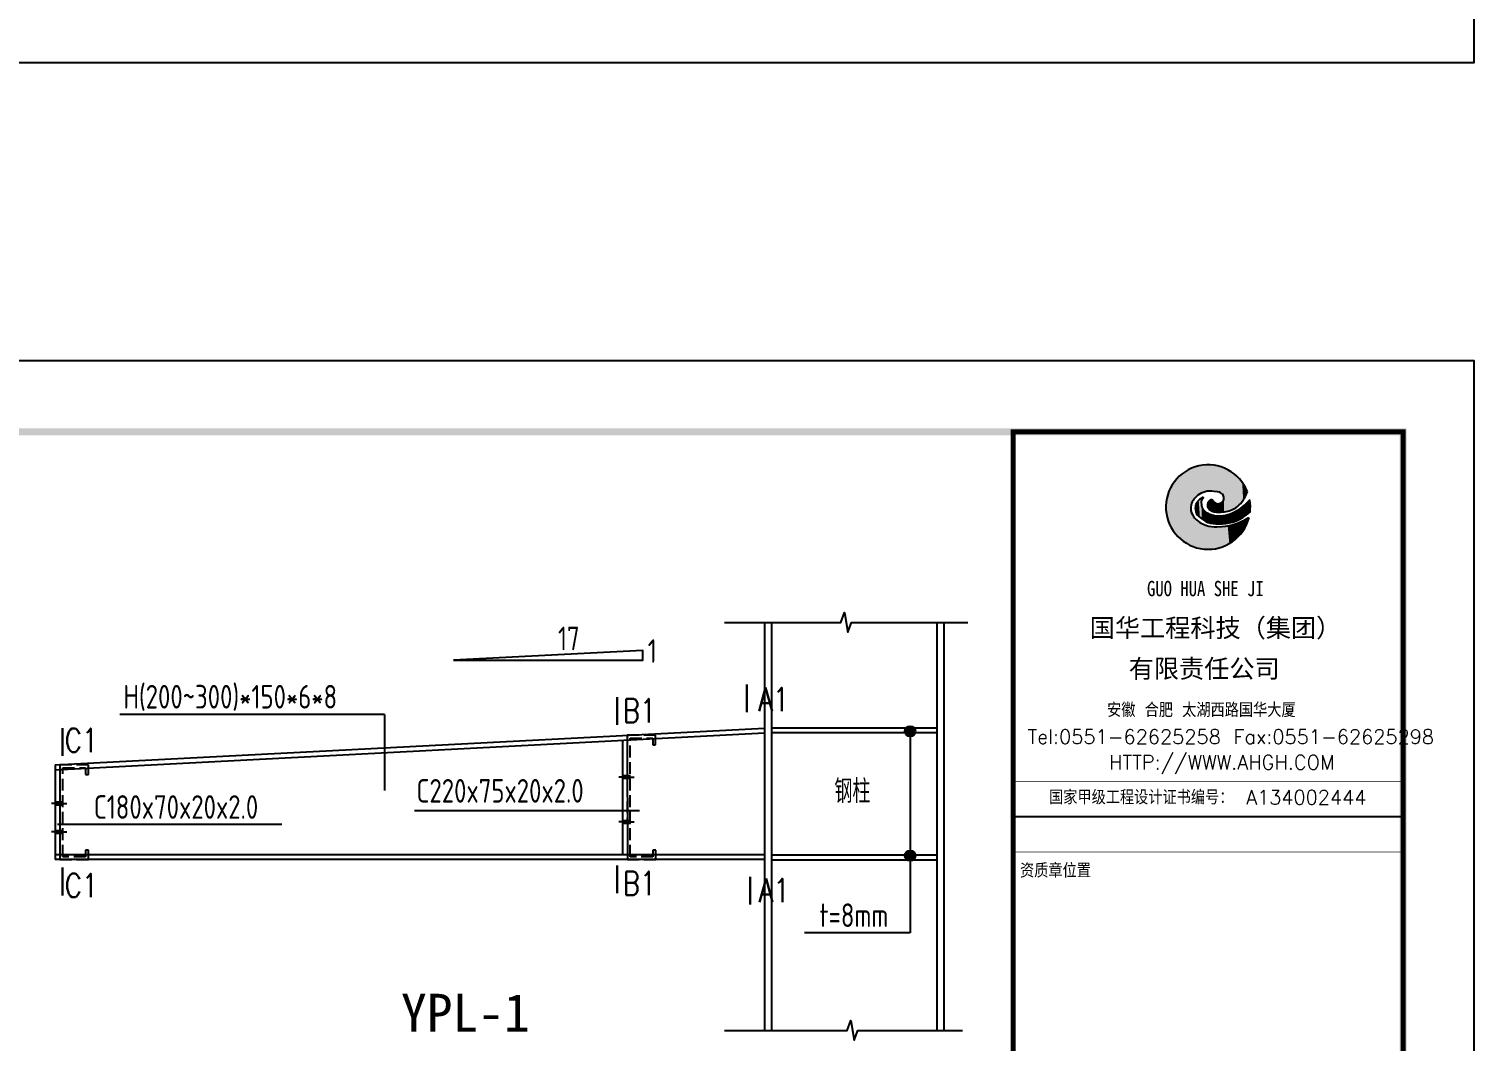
# Model space of a CAD drawing. Extents: x 9752569 to 9923256, y 1590558 to 2510207.
# Drawn here: x 9892690 to 9923256, y 1974932 to 1996345 of the extents above; entities that cross this region are included whole.
import ezdxf
from ezdxf.enums import TextEntityAlignment as Align

# ---------------------------------------------------------------- set-up
doc = ezdxf.new("R2010")
doc.units = 0
doc.header["$LTSCALE"] = 1000
doc.header["$MEASUREMENT"] = 0
doc.linetypes.add('DASH', pattern=[0.35, 0.25, -0.1])
doc.layers.get('0').update_dxf_attribs({"linetype": 'CONTINUOUS'})
for name, color, linetype in [('AXIS', 3, 'CONTINUOUS'), ('D', 4, 'CONTINUOUS'), ('DIM_SYMB', 3, 'CONTINUOUS'), ('PP-PM-TK', 7, 'CONTINUOUS'), ('PUB_DIM', 3, 'CONTINUOUS'), ('PUB_TEXT', 7, 'CONTINUOUS'), ('PUB_TITLE', 4, 'CONTINUOUS'), ('板', 4, 'CONTINUOUS'), ('柱', 2, 'CONTINUOUS'), ('梁', 4, 'CONTINUOUS')]:
    doc.layers.add(name, color=color, linetype=linetype)
doc.styles.add('-黑体', font='')
doc.styles.add('DIM_FONT', font='SIMPLEX.shx', dxfattribs={"width": 0.8})
doc.styles.add('STYLE1', font='simhei.ttf', dxfattribs={"width": 0.8})
doc.styles.add('TQ', font='txt.shx', dxfattribs={"width": 0.8, "bigfont": 'hztxt.shx'})
doc.styles.add('TSSD_REIN', font='atssdeng.shx', dxfattribs={"width": 0.7, "bigfont": 'atssdchn.shx'})
doc.styles.get('-黑体').set_extended_font_data('SimSun')

# ---------------------------------------------------------------- blocks, each defined once
blk = doc.blocks.new('*U21')
at = {"layer": 'PP-PM-TK', "color": 1}
for points in [[(-540, 493), (-504, -531), (-504, 535)], [(-504, 535), (-434, -593), (-434, 589)], [(-504, -531), (-504, 535), (-434, -593)], [(-434, 589), (-390, -619), (-390, 622)], [(-434, -593), (-434, 589), (-390, -619)], [(-390, 622), (-310, -666), (-310, 662)], [(-390, -619), (-390, 622), (-310, -666)], [(-310, 662), (-302, -669), (-302, 667)], [(-310, -666), (-310, 662), (-302, -669)], [(-302, 667), (-300, 1), (-300, 667)], [(-300, 667), (-299, 9), (-299, 668)], [(-299, 668), (-289, 51), (-289, 673)], [(-289, 673), (-287, 62), (-287, 674)], [(-287, 674), (-274, 89), (-274, 680)], [(-274, 680), (-262, 115), (-262, 686)], [(-262, 686), (-255, 126), (-255, 688)], [(-262, 686), (-262, 115), (-262, 686)], [(-255, 688), (-231, 157), (-231, 695)], [(-231, 695), (-227, 163), (-227, 696)], [(-227, 696), (-222, 168), (-222, 697)], [(-222, 697), (-221, 168), (-221, 697)], [(-221, 697), (-215, 174), (-215, 699)], [(-215, 699), (-211, 177), (-211, 700)], [(-211, 700), (-202, 186), (-202, 703)], [(-202, 703), (-199, 188), (-199, 704)], [(-199, 704), (-185, 201), (-185, 708)], [(-185, 708), (-183, 203), (-183, 708)], [(-183, 708), (-179, 206), (-179, 709)], [(-179, 709), (-176, 208), (-176, 710)], [(-176, 710), (-175, 208), (-175, 710)], [(-175, 710), (-163, 216), (-163, 714)], [(-163, 714), (-142, 228), (-142, 719)], [(-142, 719), (-124, 239), (-124, 724)], [(-124, 724), (-123, 240), (-123, 724)], [(-123, 724), (-122, 240), (-122, 724)], [(-122, 724), (-114, 243), (-114, 725)], [(-114, 725), (-112, 244), (-112, 725)], [(-112, 725), (-112, 244), (-112, 725)], [(-112, 725), (-111, 244), (-111, 725)], [(-111, 725), (-110, 245), (-110, 725)], [(-110, 725), (-105, 247), (-105, 725)], [(-105, 725), (-102, 248), (-102, 726)], [(-102, 726), (-101, 249), (-101, 726)], [(-101, 726), (-95, 251), (-95, 726)], [(-95, 726), (-89, 254), (-89, 727)], [(-89, 727), (-85, 255), (-85, 727)], [(-85, 727), (-83, 256), (-83, 727)], [(-83, 727), (-79, 257), (-79, 727)], [(-79, 727), (-59, 265), (-59, 729)], [(-59, 729), (-54, 267), (-54, 729)], [(-54, 729), (-45, 270), (-45, 730)], [(-45, 730), (-34, 272), (-34, 731)], [(-34, 731), (-28, 273), (-28, 731)], [(-28, 731), (-19, 276), (-19, 732)], [(-19, 732), (-12, 276), (-12, 732)], [(-12, 732), (-10, 277), (-10, 732)], [(-10, 732), (-10, 277), (-10, 732)], [(-10, 732), (-9, 277), (-9, 732)], [(-9, 732), (-4, 277), (-4, 733)], [(-4, 733), (-3, 277), (-3, 733)], [(-3, 733), (2, 278), (2, 733)], [(2, 733), (7, 279), (7, 734)], [(7, 734), (16, 280), (16, 734)], [(16, 280), (16, 734), (18, 279)], [(16, 734), (18, 279), (18, 734)], [(18, 279), (18, 734), (21, 279)], [(21, 279), (21, 734), (28, 279)], [(28, 279), (28, 733), (30, 279)], [(30, 279), (30, 733), (40, 278)], [(40, 278), (40, 732), (44, 278)], [(44, 278), (44, 731), (58, 277)], [(58, 277), (58, 730), (69, 276)], [(69, 276), (69, 728), (70, 276)], [(70, 276), (70, 728), (84, 275)], [(84, 275), (84, 726), (85, 275)], [(85, 275), (85, 726), (108, 274)], [(108, 274), (108, 723), (108, 274)], [(108, 274), (108, 723), (108, 274)], [(108, 274), (108, 723), (109, 274)], [(109, 274), (109, 723), (112, 273)], [(112, 273), (112, 723), (135, 270)], [(135, 270), (135, 720), (147, 269)], [(147, 269), (147, 719), (152, 268)], [(152, 268), (152, 718), (152, 268)], [(152, 268), (152, 718), (159, 268)], [(159, 268), (159, 717), (160, 267)], [(160, 267), (160, 717), (164, 267)], [(164, 267), (164, 716), (171, 265)], [(171, 265), (171, 713), (179, 263)], [(179, 263), (179, 711), (185, 262)], [(185, 262), (185, 709), (191, 261)], [(191, 261), (191, 707), (207, 254)], [(207, 254), (207, 702), (209, 253)], [(209, 253), (209, 701), (217, 250)], [(217, 250), (217, 698), (225, 244)], [(225, 244), (225, 696), (243, 230)], [(243, 230), (243, 690), (246, 228)], [(246, 228), (246, 689), (248, 227)], [(248, 227), (248, 688), (249, 226)], [(249, 226), (249, 688), (255, 216)], [(255, 216), (255, 686), (266, 199)], [(266, 199), (266, 682), (270, 192)], [(270, 192), (270, 681), (276, 155)], [(-689, 245), (-669, -296), (-669, 303)], [(-669, 303), (-627, -384), (-627, 377)], [(-669, -296), (-669, 303), (-627, -384)], [(-627, 377), (-598, -422), (-598, 427)], [(-627, -384), (-627, 377), (-598, -422)], [(-598, 427), (-540, -498), (-540, 493)], [(-598, -422), (-598, 427), (-540, -498)], [(-540, -498), (-540, 493), (-504, -531)], [(-734, 26), (-725, -117), (-725, 92)], [(-725, 92), (-715, -155), (-715, 168)], [(-725, -117), (-725, 92), (-715, -155)], [(-715, 168), (-689, -255), (-689, 245)], [(-715, -155), (-715, 168), (-689, -255)], [(-689, -255), (-689, 245), (-669, -296)], [(-222, 3), (-221, -43), (-221, 4)], [(-221, 4), (-215, -82), (-215, 32)], [(-221, -43), (-221, 4), (-215, -82)], [(-215, 32), (-211, -92), (-211, 48)], [(-215, -82), (-215, 32), (-211, -92)], [(-211, 48), (-202, -118), (-202, 68)], [(-211, -92), (-211, 48), (-202, -118)], [(-202, 68), (-199, -122), (-199, 73)], [(-202, -118), (-202, 68), (-199, -122)], [(-199, 73), (-185, -143), (-185, 93)], [(-199, -122), (-199, 73), (-185, -143)], [(-185, 93), (-183, -145), (-183, 96)], [(-185, -143), (-185, 93), (-183, -145)], [(-183, 96), (-179, -149), (-179, 100)], [(-183, -145), (-183, 96), (-179, -149)], [(-179, 100), (-176, -152), (-176, 103)], [(-179, -149), (-179, 100), (-176, -152)], [(-176, 103), (-175, -153), (-175, 104)], [(-176, -152), (-176, 103), (-175, -153)], [(-175, 104), (-163, -165), (-163, 116)], [(-175, -153), (-175, 104), (-163, -165)], [(-163, 116), (-142, -181), (-142, 137)], [(-163, -165), (-163, 116), (-142, -181)], [(-142, 137), (-124, -195), (-124, 151)], [(-142, -181), (-142, 137), (-124, -195)], [(-124, 151), (-123, -196), (-123, 152)], [(-124, -195), (-124, 151), (-123, -196)], [(-123, 152), (-122, -196), (-122, 153)], [(-123, -196), (-123, 152), (-122, -196)], [(-122, 153), (-114, -202), (-114, 157)], [(-122, -196), (-122, 153), (-114, -202)], [(-114, 157), (-112, 107), (-112, 158)], [(-114, -202), (-114, 87), (-112, -204)], [(-112, 158), (-111, 117), (-111, 159)], [(-112, 158), (-112, 108), (-112, 158)], [(-112, -204), (-112, 45), (-112, -204)], [(-112, -204), (-112, 42), (-111, -204)], [(-111, 159), (-110, 119), (-110, 159)], [(-111, -204), (-111, 38), (-110, -205)], [(-110, 159), (-105, 131), (-105, 162)], [(-110, -205), (-110, 34), (-105, -208)], [(-105, 162), (-102, 135), (-102, 164)], [(-105, -208), (-105, 12), (-102, -210)], [(-102, 164), (-101, 137), (-101, 165)], [(-101, 165), (-95, 145), (-95, 166)], [(-95, 166), (-89, 151), (-89, 167)], [(-12, 25), (-10, 11), (-10, 47)], [(-10, 47), (-9, 4), (-9, 50)], [(-10, 11), (-10, 47), (-10, 10)], [(-10, 47), (-10, 10), (-10, 47)], [(-10, 10), (-10, 47), (-9, 4)], [(-9, 50), (-4, -7), (-4, 68)], [(-9, 4), (-9, 50), (-4, -7)], [(-4, 68), (-3, -8), (-3, 69)], [(-4, -7), (-4, 68), (-3, -8)], [(-3, 69), (2, -19), (2, 80)], [(-3, -8), (-3, 69), (2, -19)], [(2, 80), (7, -24), (7, 87)], [(2, -19), (2, 80), (7, -24)], [(7, 87), (16, -35), (16, 98)], [(7, -24), (7, 87), (16, -35)], [(16, 98), (18, -37), (18, 100)], [(16, -35), (16, 98), (18, -37)], [(18, 100), (21, -39), (21, 103)], [(18, -37), (18, 100), (21, -39)], [(21, 103), (28, -45), (28, 111)], [(21, -39), (21, 103), (28, -45)], [(28, 111), (30, -46), (30, 113)], [(28, -45), (28, 111), (30, -46)], [(30, 113), (40, -53), (40, 121)], [(30, -46), (30, 113), (40, -53)], [(40, 121), (44, -56), (44, 124)], [(40, -53), (40, 121), (44, -56)], [(44, 124), (58, -63), (58, 135)], [(44, -56), (44, 124), (58, -63)], [(58, -63), (58, 135), (69, -69)], [(69, -69), (69, 126), (70, -69)], [(70, -69), (70, 125), (84, -74)], [(84, -74), (84, 113), (85, -74)], [(85, -74), (85, 112), (108, -81)], [(108, -81), (108, 88), (108, -82)], [(108, -82), (108, 87), (108, -82)], [(108, -82), (108, 87), (109, -82)], [(109, -82), (109, 87), (112, -82)], [(112, -82), (112, 84), (135, -86)], [(135, -86), (135, 66), (147, -88)], [(147, -88), (147, 62), (152, -88)], [(152, -88), (152, 60), (152, -89)], [(152, -89), (152, 60), (159, -89)], [(159, -89), (159, 59), (160, -89)], [(160, -89), (160, 59), (164, -89)], [(164, -89), (164, 59), (171, -89)], [(171, 58), (179, -90), (179, 60)], [(171, -89), (171, 58), (179, -90)], [(179, 60), (185, -90), (185, 61)], [(179, -90), (179, 60), (185, -90)], [(185, 61), (191, -90), (191, 62)], [(191, 62), (207, -89), (207, 65)], [(207, 65), (209, -89), (209, 66)], [(209, 66), (217, -89), (217, 70)], [(217, 70), (225, -89), (225, 75)], [(225, 75), (243, -87), (243, 86)], [(243, 86), (246, -86), (246, 91)], [(246, 91), (248, -86), (248, 93)], [(248, 93), (249, -86), (249, 94)], [(249, 94), (255, -86), (255, 102)], [(255, 102), (266, -84), (266, 117)], [(266, 117), (270, -84), (270, 133)], [(270, 133), (276, -83), (276, 155)], [(569, -14), (588, -190), (588, 2)], [(588, 2), (593, -187), (593, 6)], [(593, 6), (610, -177), (610, 20)], [(610, 20), (616, -173), (616, 25)], [(616, 25), (618, -171), (618, 27)], [(618, 27), (637, -159), (637, 43)], [(637, 43), (643, -155), (643, 48)], [(643, 48), (653, -148), (653, 57)], [(653, 57), (662, -142), (662, 66)], [(662, 66), (664, -140), (664, 68)], [(664, 68), (683, -126), (683, 86)], [(683, 86), (711, -105), (711, 112)], [(711, 112), (724, -95), (724, 124)], [(-302, -669), (-302, -30), (-300, -669)], [(-300, -669), (-300, -43), (-299, -670)], [(-299, -670), (-299, -61), (-289, -673)], [(-289, -673), (-289, -97), (-287, -674)], [(-287, -674), (-287, -102), (-274, -679)], [(-274, -679), (-274, -130), (-262, -683)], [(-262, -683), (-262, -150), (-262, -683)], [(-262, -683), (-262, -150), (-255, -686)], [(-255, -686), (-255, -162), (-231, -694)], [(-231, -694), (-231, -192), (-227, -695)], [(-227, -695), (-227, -195), (-222, -697)], [(-222, -697), (-222, -201), (-221, -697)], [(-221, -697), (-221, -201), (-215, -699)], [(-215, -699), (-215, -207), (-211, -701)], [(-211, -701), (-211, -210), (-202, -704)], [(-202, -704), (-202, -219), (-199, -705)], [(-199, -705), (-199, -222), (-185, -710)], [(-185, -710), (-185, -235), (-183, -711)], [(-183, -711), (-183, -237), (-179, -712)], [(-179, -712), (-179, -241), (-176, -713)], [(-176, -713), (-176, -244), (-175, -713)], [(-175, -713), (-175, -244), (-163, -715)], [(-102, -210), (-102, -2), (-101, -212)], [(-101, -212), (-101, -5), (-95, -215)], [(-95, -215), (-95, -17), (-89, -219)], [(-89, -219), (-89, -28), (-85, -222)], [(-85, -222), (-85, -35), (-83, -223)], [(-83, -223), (-83, -39), (-79, -226)], [(-79, -226), (-79, -46), (-59, -239)], [(-59, -239), (-59, -68), (-54, -241)], [(-54, -241), (-54, -73), (-45, -246)], [(-45, -246), (-45, -83), (-34, -252)], [(-34, -252), (-34, -91), (-28, -254)], [(-28, -254), (-28, -95), (-19, -259)], [(-19, -259), (-19, -101), (-12, -263)], [(-12, -263), (-12, -106), (-10, -264)], [(-10, -264), (-10, -108), (-10, -264)], [(-10, -264), (-10, -108), (-9, -264)], [(-9, -264), (-9, -108), (-4, -267)], [(-4, -267), (-4, -111), (-3, -267)], [(-3, -267), (-3, -111), (2, -269)], [(2, -269), (2, -114), (7, -270)], [(7, -270), (7, -116), (16, -273)], [(16, -273), (16, -121), (18, -274)], [(18, -274), (18, -122), (21, -274)], [(21, -274), (21, -123), (28, -277)], [(28, -277), (28, -127), (30, -277)], [(30, -277), (30, -128), (40, -280)], [(40, -280), (40, -131), (44, -281)], [(44, -281), (44, -133), (58, -283)], [(58, -283), (58, -137), (69, -285)], [(69, -285), (69, -141), (70, -285)], [(70, -285), (70, -141), (84, -288)], [(84, -288), (84, -144), (85, -288)], [(85, -288), (85, -144), (108, -289)], [(108, -289), (108, -149), (108, -289)], [(108, -289), (108, -149), (108, -289)], [(108, -289), (108, -149), (109, -289)], [(109, -289), (109, -150), (112, -289)], [(112, -289), (112, -150), (135, -291)], [(135, -291), (135, -153), (147, -291)], [(147, -291), (147, -154), (152, -291)], [(152, -291), (152, -155), (152, -291)], [(152, -291), (152, -155), (159, -292)], [(159, -292), (159, -155), (160, -292)], [(160, -292), (160, -156), (164, -292)], [(164, -292), (164, -156), (171, -292)], [(171, -292), (171, -156), (179, -293)], [(207, -156), (209, -291), (209, -156)], [(209, -156), (217, -291), (217, -155)], [(217, -155), (225, -290), (225, -155)], [(225, -155), (243, -289), (243, -153)], [(243, -153), (246, -289), (246, -153)], [(246, -153), (248, -289), (248, -153)], [(248, -153), (249, -289), (249, -153)], [(249, -153), (255, -289), (255, -152)], [(255, -152), (266, -288), (266, -150)], [(266, -150), (270, -288), (270, -150)], [(270, -150), (276, -288), (276, -149)], [(276, -149), (283, -287), (283, -147)], [(283, -147), (296, -287), (296, -145)], [(296, -145), (302, -286), (302, -144)], [(302, -144), (307, -286), (307, -143)], [(307, -143), (311, -285), (311, -142)], [(311, -142), (341, -281), (341, -133)], [(341, -133), (369, -276), (369, -125)], [(369, -125), (375, -275), (375, -123)], [(375, -123), (377, -275), (377, -123)], [(377, -123), (383, -273), (383, -121)], [(383, -121), (397, -269), (397, -115)], [(397, -115), (421, -264), (421, -104)], [(421, -104), (431, -261), (431, -100)], [(431, -100), (444, -256), (444, -94)], [(444, -94), (450, -254), (450, -91)], [(450, -91), (460, -250), (460, -87)], [(460, -87), (483, -242), (483, -74)], [(483, -74), (492, -239), (492, -68)], [(492, -68), (509, -231), (509, -58)], [(492, -68), (492, -239), (492, -68)], [(509, -58), (512, -229), (512, -56)], [(512, -56), (513, -229), (513, -55)], [(513, -55), (530, -221), (530, -43)], [(530, -43), (542, -215), (542, -35)], [(542, -35), (552, -210), (552, -28)], [(552, -28), (555, -209), (555, -25)], [(555, -25), (569, -201), (569, -14)], [(555, -257), (569, -461), (569, -251)], [(569, -251), (588, -440), (588, -242)], [(588, -242), (593, -432), (593, -239)], [(593, -239), (610, -405), (610, -232)], [(610, -232), (616, -395), (616, -229)], [(616, -229), (618, -391), (618, -228)], [(618, -228), (637, -360), (637, -219)], [(637, -219), (643, -350), (643, -217)], [(643, -217), (653, -334), (653, -212)], [(653, -212), (662, -318), (662, -207)], [(662, -207), (664, -312), (664, -206)], [(664, -206), (683, -260), (683, -197)], [(683, -260), (683, -197), (711, -183)], [(-163, -715), (-163, -252), (-142, -718)], [(-142, -718), (-142, -265), (-124, -721)], [(-124, -721), (-124, -276), (-123, -721)], [(-123, -721), (-123, -277), (-122, -721)], [(-122, -721), (-122, -277), (-114, -722)], [(-114, -722), (-114, -282), (-112, -723)], [(-112, -723), (-112, -284), (-112, -723)], [(-112, -723), (-112, -284), (-111, -723)], [(-111, -723), (-111, -284), (-110, -723)], [(-110, -723), (-110, -285), (-105, -724)], [(-105, -724), (-105, -287), (-102, -724)], [(-102, -724), (-102, -288), (-101, -724)], [(-101, -724), (-101, -289), (-95, -725)], [(-95, -725), (-95, -291), (-89, -726)], [(-89, -726), (-89, -294), (-85, -727)], [(-85, -727), (-85, -295), (-83, -727)], [(-83, -727), (-83, -296), (-79, -727)], [(-79, -727), (-79, -298), (-59, -730)], [(-59, -730), (-59, -306), (-54, -731)], [(-54, -731), (-54, -308), (-45, -732)], [(-45, -732), (-45, -312), (-34, -734)], [(152, -344), (152, -716), (152, -344)], [(152, -344), (159, -714), (159, -344)], [(159, -344), (160, -714), (160, -344)], [(160, -344), (164, -713), (164, -344)], [(164, -344), (171, -711), (171, -344)], [(171, -344), (179, -709), (179, -343)], [(179, -343), (185, -707), (185, -343)], [(185, -343), (191, -706), (191, -343)], [(191, -343), (207, -702), (207, -342)], [(207, -342), (209, -701), (209, -342)], [(209, -342), (217, -699), (217, -342)], [(217, -342), (225, -697), (225, -341)], [(225, -341), (243, -693), (243, -340)], [(243, -340), (246, -692), (246, -340)], [(246, -340), (248, -692), (248, -340)], [(248, -340), (249, -691), (249, -340)], [(249, -340), (255, -688), (255, -339)], [(255, -339), (266, -683), (266, -338)], [(266, -338), (270, -681), (270, -338)], [(270, -338), (276, -678), (276, -337)], [(276, -337), (283, -675), (283, -337)], [(283, -337), (296, -669), (296, -335)], [(296, -335), (302, -666), (302, -335)], [(302, -335), (307, -664), (307, -334)], [(307, -334), (311, -662), (311, -334)], [(311, -334), (341, -648), (341, -328)], [(341, -328), (369, -634), (369, -323)], [(369, -323), (375, -631), (375, -322)], [(375, -322), (377, -631), (377, -322)], [(377, -322), (383, -626), (383, -320)], [(383, -320), (397, -616), (397, -316)], [(397, -316), (421, -598), (421, -309)], [(421, -309), (431, -591), (431, -307)], [(431, -307), (444, -581), (444, -303)], [(444, -303), (450, -576), (450, -300)], [(450, -300), (460, -569), (460, -297)], [(460, -297), (483, -552), (483, -288)], [(483, -288), (492, -546), (492, -285)], [(492, -284), (509, -527), (509, -278)], [(492, -285), (492, -545), (492, -284)], [(509, -278), (512, -524), (512, -277)], [(512, -277), (513, -522), (513, -276)], [(513, -276), (530, -504), (530, -269)], [(530, -269), (542, -491), (542, -263)], [(542, -263), (552, -480), (552, -258)], [(552, -258), (555, -476), (555, -257)]]:
    blk.add_solid(points, dxfattribs=at)
at = {"layer": 'PP-PM-TK', "color": 1, "extrusion": (0, 0, -1)}
for points in [[(302, -30), (302, 667), (300, 1)], [(300, 1), (300, 667), (299, 9)], [(299, 9), (299, 668), (289, 51)], [(289, 51), (289, 673), (287, 62)], [(287, 62), (287, 674), (274, 89)], [(274, 89), (274, 680), (262, 115)], [(262, 115), (262, 686), (262, 115)], [(262, 115), (262, 686), (255, 126)], [(255, 126), (255, 688), (231, 157)], [(231, 157), (231, 695), (227, 163)], [(227, 163), (227, 696), (222, 168)], [(222, 168), (222, 697), (221, 168)], [(221, 168), (221, 697), (215, 174)], [(215, 174), (215, 699), (211, 177)], [(211, 177), (211, 700), (202, 186)], [(202, 186), (202, 703), (199, 188)], [(199, 188), (199, 704), (185, 201)], [(185, 201), (185, 708), (183, 203)], [(183, 203), (183, 708), (179, 206)], [(179, 206), (179, 709), (176, 208)], [(176, 208), (176, 710), (175, 208)], [(175, 208), (175, 710), (163, 216)], [(163, 216), (163, 714), (142, 228)], [(142, 228), (142, 719), (124, 239)], [(124, 239), (124, 724), (123, 240)], [(123, 240), (123, 724), (122, 240)], [(122, 240), (122, 724), (114, 243)], [(114, 243), (114, 725), (112, 244)], [(112, 244), (112, 725), (112, 244)], [(112, 244), (112, 725), (111, 244)], [(111, 244), (111, 725), (110, 245)], [(110, 245), (110, 725), (105, 247)], [(105, 247), (105, 725), (102, 248)], [(102, 248), (102, 726), (101, 249)], [(101, 249), (101, 726), (95, 251)], [(95, 251), (95, 726), (89, 254)], [(89, 254), (89, 727), (85, 255)], [(85, 255), (85, 727), (83, 256)], [(83, 256), (83, 727), (79, 257)], [(79, 257), (79, 727), (59, 265)], [(59, 265), (59, 729), (54, 267)], [(54, 267), (54, 729), (45, 270)], [(45, 270), (45, 730), (34, 272)], [(34, 272), (34, 731), (28, 273)], [(28, 273), (28, 731), (19, 276)], [(19, 276), (19, 732), (12, 276)], [(12, 276), (12, 732), (10, 277)], [(10, 277), (10, 732), (10, 277)], [(10, 277), (10, 732), (9, 277)], [(9, 277), (9, 732), (4, 277)], [(4, 277), (4, 733), (3, 277)], [(3, 277), (3, 733), (-2, 278)], [(-2, 278), (-2, 733), (-7, 279)], [(-7, 279), (-7, 734), (-16, 280)], [(-18, 734), (-21, 279), (-21, 734)], [(-21, 734), (-28, 279), (-28, 733)], [(-28, 733), (-30, 279), (-30, 733)], [(-30, 733), (-40, 278), (-40, 732)], [(-40, 732), (-44, 278), (-44, 731)], [(-44, 731), (-58, 277), (-58, 730)], [(-58, 730), (-69, 276), (-69, 728)], [(-69, 728), (-70, 276), (-70, 728)], [(-70, 728), (-84, 275), (-84, 726)], [(-84, 726), (-85, 275), (-85, 726)], [(-85, 726), (-108, 274), (-108, 723)], [(-108, 723), (-108, 274), (-108, 723)], [(-108, 723), (-108, 274), (-108, 723)], [(-108, 723), (-109, 274), (-109, 723)], [(-109, 723), (-112, 273), (-112, 723)], [(-112, 723), (-135, 270), (-135, 720)], [(-135, 720), (-147, 269), (-147, 719)], [(-147, 719), (-152, 268), (-152, 718)], [(-152, 718), (-152, 268), (-152, 718)], [(-152, 718), (-159, 268), (-159, 717)], [(-159, 717), (-160, 267), (-160, 717)], [(-160, 717), (-164, 267), (-164, 716)], [(-164, 716), (-171, 265), (-171, 713)], [(-171, 713), (-179, 263), (-179, 711)], [(-179, 711), (-185, 262), (-185, 709)], [(-185, 709), (-191, 261), (-191, 707)], [(-191, 707), (-207, 254), (-207, 702)], [(-207, 702), (-209, 253), (-209, 701)], [(-209, 701), (-217, 250), (-217, 698)], [(-217, 698), (-225, 244), (-225, 696)], [(-225, 696), (-243, 230), (-243, 690)], [(-243, 690), (-246, 228), (-246, 689)], [(-246, 689), (-248, 227), (-248, 688)], [(-248, 688), (-249, 226), (-249, 688)], [(-249, 688), (-255, 216), (-255, 686)], [(-255, 686), (-266, 199), (-266, 682)], [(-266, 682), (-270, 192), (-270, 681)], [(-270, 681), (-276, 155), (-276, 679)], [(-276, -83), (-276, 679), (-283, -83)], [(-276, 679), (-283, -83), (-283, 677)], [(-283, -83), (-283, 677), (-296, -80)], [(-283, 677), (-296, -80), (-296, 672)], [(-296, -80), (-296, 672), (-302, -79)], [(-296, 672), (-302, -79), (-302, 669)], [(-302, -79), (-302, 669), (-307, -78)], [(-302, 669), (-307, -78), (-307, 666)], [(-307, -78), (-307, 666), (-311, -77)], [(-307, 666), (-311, -77), (-311, 664)], [(-311, -77), (-311, 664), (-341, -71)], [(-311, 664), (-341, -71), (-341, 647)], [(-341, -71), (-341, 647), (-369, -62)], [(-341, 647), (-369, -62), (-369, 631)], [(-369, -62), (-369, 631), (-375, -61)], [(-369, 631), (-375, -61), (-375, 628)], [(-375, -61), (-375, 628), (-377, -60)], [(-375, 628), (-377, -60), (-377, 627)], [(-377, -60), (-377, 627), (-383, -58)], [(-377, 627), (-383, -58), (-383, 623)], [(-383, -58), (-383, 623), (-397, -54)], [(-383, 623), (-397, -54), (-397, 616)], [(-397, -54), (-397, 616), (-421, -43)], [(-397, 616), (-421, -43), (-421, 602)], [(-421, -43), (-421, 602), (-431, -38)], [(-421, 602), (-431, -38), (-431, 594)], [(-431, -38), (-431, 594), (-444, -32)], [(-431, 594), (-444, -32), (-444, 582)], [(-444, -32), (-444, 582), (-450, -29)], [(-444, 582), (-450, -29), (-450, 577)], [(-450, -29), (-450, 577), (-460, -23)], [(-450, 577), (-460, -23), (-460, 568)], [(-460, -23), (-460, 568), (-483, -10)], [(-460, 568), (-483, -10), (-483, 549)], [(-483, -10), (-483, 549), (-492, -3)], [(-483, 549), (-492, -3), (-492, 541)], [(-492, -3), (-492, 541), (-492, -3)], [(-492, 541), (-492, -3), (-492, 541)], [(-492, -3), (-492, 541), (-509, 10)], [(-492, 541), (-509, 10), (-509, 527)], [(-509, 10), (-509, 527), (-512, 12)], [(-509, 527), (-512, 12), (-512, 524)], [(-512, 12), (-512, 524), (-513, 13)], [(-512, 524), (-513, 13), (-513, 523)], [(-513, 13), (-513, 523), (-530, 27)], [(-513, 523), (-530, 27), (-530, 509)], [(-530, 27), (-530, 509), (-542, 38)], [(-530, 509), (-542, 38), (-542, 493)], [(-542, 38), (-542, 493), (-552, 48)], [(-542, 493), (-552, 48), (-552, 481)], [(-552, 48), (-552, 481), (-555, 52)], [(-552, 481), (-555, 52), (-555, 476)], [(-555, 52), (-555, 476), (-569, 65)], [(-555, 476), (-569, 65), (-569, 460)], [(-569, 65), (-569, 460), (-588, 89)], [(-569, 460), (-588, 89), (-588, 435)], [(-588, 89), (-588, 435), (-593, 95)], [(-588, 435), (-593, 95), (-593, 429)], [(-593, 95), (-593, 429), (-610, 118)], [(-593, 429), (-610, 118), (-610, 408)], [(-610, 118), (-610, 408), (-616, 126)], [(-610, 408), (-616, 126), (-616, 400)], [(-616, 126), (-616, 400), (-618, 131)], [(-616, 400), (-618, 131), (-618, 397)], [(-618, 131), (-618, 397), (-637, 164)], [(-618, 397), (-637, 164), (-637, 361)], [(-637, 164), (-637, 361), (-643, 175)], [(-637, 361), (-643, 175), (-643, 349)], [(-643, 175), (-643, 349), (-653, 192)], [(-643, 349), (-653, 192), (-653, 330)], [(-653, 192), (-653, 330), (-662, 217)], [(-653, 330), (-662, 217), (-662, 311)], [(-662, 217), (-662, 311), (-664, 222)], [(-662, 311), (-664, 222), (-664, 307)], [(-664, 222), (-664, 307), (-683, 270)], [(114, 87), (114, 157), (112, 107)], [(114, 87), (112, -204), (112, 45)], [(112, 107), (112, 158), (112, 108)], [(112, 108), (112, 158), (111, 117)], [(112, 45), (112, -204), (112, 42)], [(112, 42), (111, -204), (111, 38)], [(111, 117), (111, 159), (110, 119)], [(111, 38), (110, -205), (110, 34)], [(110, 119), (110, 159), (105, 131)], [(110, 34), (105, -208), (105, 12)], [(105, 131), (105, 162), (102, 135)], [(105, 12), (102, -210), (102, -2)], [(102, 135), (102, 164), (101, 137)], [(101, 137), (101, 165), (95, 145)], [(95, 145), (95, 166), (89, 151)], [(89, 151), (89, 167), (85, 154)], [(89, 167), (85, 154), (85, 164)], [(85, 154), (85, 164), (83, 163)], [(-58, 135), (-69, -69), (-69, 126)], [(-69, 126), (-70, -69), (-70, 125)], [(-70, 125), (-84, -74), (-84, 113)], [(-84, 113), (-85, -74), (-85, 112)], [(-85, 112), (-108, -81), (-108, 88)], [(-108, 88), (-108, -82), (-108, 87)], [(-108, 87), (-108, -82), (-108, 87)], [(-108, 87), (-109, -82), (-109, 87)], [(-109, 87), (-112, -82), (-112, 84)], [(-112, 84), (-135, -86), (-135, 66)], [(-135, 66), (-147, -88), (-147, 62)], [(-147, 62), (-152, -88), (-152, 60)], [(-152, 60), (-152, -89), (-152, 60)], [(-152, 60), (-159, -89), (-159, 59)], [(-159, 59), (-160, -89), (-160, 59)], [(-160, 59), (-164, -89), (-164, 59)], [(-164, 59), (-171, -89), (-171, 58)], [(-185, -90), (-185, 61), (-191, -90)], [(-191, -90), (-191, 62), (-207, -89)], [(-207, -89), (-207, 65), (-209, -89)], [(-209, -89), (-209, 66), (-217, -89)], [(-217, -89), (-217, 70), (-225, -89)], [(-225, -89), (-225, 75), (-243, -87)], [(-243, -87), (-243, 86), (-246, -86)], [(-246, -86), (-246, 91), (-248, -86)], [(-248, -86), (-248, 93), (-249, -86)], [(-249, -86), (-249, 94), (-255, -86)], [(-255, -86), (-255, 102), (-266, -84)], [(-266, -84), (-266, 117), (-270, -84)], [(-270, -84), (-270, 133), (-276, -83)], [(-588, -190), (-588, 2), (-593, -187)], [(-593, -187), (-593, 6), (-610, -177)], [(-610, -177), (-610, 20), (-616, -173)], [(-616, -173), (-616, 25), (-618, -171)], [(-618, -171), (-618, 27), (-637, -159)], [(-637, -159), (-637, 43), (-643, -155)], [(-643, -155), (-643, 48), (-653, -148)], [(-653, -148), (-653, 57), (-662, -142)], [(-662, -142), (-662, 66), (-664, -140)], [(-664, -140), (-664, 68), (-683, -126)], [(-683, -126), (-683, 86), (-711, -105)], [(-711, -105), (-711, 112), (-724, -95)], [(-724, -95), (-724, 124), (-729, -91)], [(-724, 124), (-729, -91), (-729, 74)], [(-729, -91), (-729, 74), (-734, 17)], [(302, -30), (300, -669), (300, -43)], [(300, -43), (299, -670), (299, -61)], [(299, -61), (289, -673), (289, -97)], [(289, -97), (287, -674), (287, -102)], [(287, -102), (274, -679), (274, -130)], [(274, -130), (262, -683), (262, -150)], [(262, -150), (262, -683), (262, -150)], [(262, -150), (255, -686), (255, -162)], [(255, -162), (231, -694), (231, -192)], [(231, -192), (227, -695), (227, -195)], [(227, -195), (222, -697), (222, -201)], [(222, -201), (221, -697), (221, -201)], [(221, -201), (215, -699), (215, -207)], [(215, -207), (211, -701), (211, -210)], [(211, -210), (202, -704), (202, -219)], [(202, -219), (199, -705), (199, -222)], [(199, -222), (185, -710), (185, -235)], [(185, -235), (183, -711), (183, -237)], [(183, -237), (179, -712), (179, -241)], [(179, -241), (176, -713), (176, -244)], [(176, -244), (175, -713), (175, -244)], [(175, -244), (163, -715), (163, -252)], [(102, -2), (101, -212), (101, -5)], [(101, -5), (95, -215), (95, -17)], [(95, -17), (89, -219), (89, -28)], [(89, -28), (85, -222), (85, -35)], [(85, -35), (83, -223), (83, -39)], [(83, -39), (79, -226), (79, -46)], [(79, -46), (59, -239), (59, -68)], [(59, -68), (54, -241), (54, -73)], [(54, -73), (45, -246), (45, -83)], [(45, -83), (34, -252), (34, -91)], [(34, -91), (28, -254), (28, -95)], [(28, -95), (19, -259), (19, -101)], [(19, -101), (12, -263), (12, -106)], [(12, -106), (10, -264), (10, -108)], [(10, -108), (10, -264), (10, -108)], [(10, -108), (9, -264), (9, -108)], [(9, -108), (4, -267), (4, -111)], [(4, -111), (3, -267), (3, -111)], [(3, -111), (-2, -269), (-2, -114)], [(-2, -114), (-7, -270), (-7, -116)], [(-7, -116), (-16, -273), (-16, -121)], [(-16, -121), (-18, -274), (-18, -122)], [(-18, -122), (-21, -274), (-21, -123)], [(-21, -123), (-28, -277), (-28, -127)], [(-28, -127), (-30, -277), (-30, -128)], [(-30, -128), (-40, -280), (-40, -131)], [(-40, -131), (-44, -281), (-44, -133)], [(-44, -133), (-58, -283), (-58, -137)], [(-58, -137), (-69, -285), (-69, -141)], [(-69, -141), (-70, -285), (-70, -141)], [(-70, -141), (-84, -288), (-84, -144)], [(-84, -144), (-85, -288), (-85, -144)], [(-85, -144), (-108, -289), (-108, -149)], [(-108, -149), (-108, -289), (-108, -149)], [(-108, -149), (-108, -289), (-108, -149)], [(-108, -149), (-109, -289), (-109, -150)], [(-109, -150), (-112, -289), (-112, -150)], [(-112, -150), (-135, -291), (-135, -153)], [(-135, -153), (-147, -291), (-147, -154)], [(-147, -154), (-152, -291), (-152, -155)], [(-152, -155), (-152, -291), (-152, -155)], [(-152, -155), (-159, -292), (-159, -155)], [(-159, -155), (-160, -292), (-160, -156)], [(-160, -156), (-164, -292), (-164, -156)], [(-164, -156), (-171, -292), (-171, -156)], [(-171, -156), (-179, -293), (-179, -156)], [(-179, -293), (-179, -156), (-185, -292)], [(-179, -156), (-185, -292), (-185, -156)], [(-185, -292), (-185, -156), (-191, -292)], [(-185, -156), (-191, -292), (-191, -156)], [(-191, -292), (-191, -156), (-207, -291)], [(-191, -156), (-207, -291), (-207, -156)], [(-207, -291), (-207, -156), (-209, -291)], [(-209, -291), (-209, -156), (-217, -291)], [(-217, -291), (-217, -155), (-225, -290)], [(-225, -290), (-225, -155), (-243, -289)], [(-243, -289), (-243, -153), (-246, -289)], [(-246, -289), (-246, -153), (-248, -289)], [(-248, -289), (-248, -153), (-249, -289)], [(-249, -289), (-249, -153), (-255, -289)], [(-255, -289), (-255, -152), (-266, -288)], [(-266, -288), (-266, -150), (-270, -288)], [(-270, -288), (-270, -150), (-276, -288)], [(-276, -288), (-276, -149), (-283, -287)], [(-283, -287), (-283, -147), (-296, -287)], [(-296, -287), (-296, -145), (-302, -286)], [(-302, -286), (-302, -144), (-307, -286)], [(-307, -286), (-307, -143), (-311, -285)], [(-311, -285), (-311, -142), (-341, -281)], [(-341, -281), (-341, -133), (-369, -276)], [(-369, -276), (-369, -125), (-375, -275)], [(-375, -275), (-375, -123), (-377, -275)], [(-377, -275), (-377, -123), (-383, -273)], [(-383, -273), (-383, -121), (-397, -269)], [(-397, -269), (-397, -115), (-421, -264)], [(-421, -264), (-421, -104), (-431, -261)], [(-431, -261), (-431, -100), (-444, -256)], [(-444, -256), (-444, -94), (-450, -254)], [(-450, -254), (-450, -91), (-460, -250)], [(-460, -250), (-460, -87), (-483, -242)], [(-483, -242), (-483, -74), (-492, -239)], [(-492, -239), (-492, -68), (-492, -239)], [(-492, -239), (-492, -68), (-509, -231)], [(-509, -231), (-509, -58), (-512, -229)], [(-512, -229), (-512, -56), (-513, -229)], [(-513, -229), (-513, -55), (-530, -221)], [(-530, -221), (-530, -43), (-542, -215)], [(-542, -215), (-542, -35), (-552, -210)], [(-552, -210), (-552, -28), (-555, -209)], [(-555, -209), (-555, -25), (-569, -201)], [(-569, -201), (-569, -14), (-588, -190)], [(-569, -461), (-569, -251), (-588, -440)], [(-588, -440), (-588, -242), (-593, -432)], [(-593, -432), (-593, -239), (-610, -405)], [(-610, -405), (-610, -232), (-616, -395)], [(-616, -395), (-616, -229), (-618, -391)], [(-618, -391), (-618, -228), (-637, -360)], [(-637, -360), (-637, -219), (-643, -350)], [(-643, -350), (-643, -217), (-653, -334)], [(-653, -334), (-653, -212), (-662, -318)], [(-662, -318), (-662, -207), (-664, -312)], [(-664, -312), (-664, -206), (-683, -260)], [(163, -252), (142, -718), (142, -265)], [(142, -265), (124, -721), (124, -276)], [(124, -276), (123, -721), (123, -277)], [(123, -277), (122, -721), (122, -277)], [(122, -277), (114, -722), (114, -282)], [(114, -282), (112, -723), (112, -284)], [(112, -284), (112, -723), (112, -284)], [(112, -284), (111, -723), (111, -284)], [(111, -284), (110, -723), (110, -285)], [(110, -285), (105, -724), (105, -287)], [(105, -287), (102, -724), (102, -288)], [(102, -288), (101, -724), (101, -289)], [(101, -289), (95, -725), (95, -291)], [(95, -291), (89, -726), (89, -294)], [(89, -294), (85, -727), (85, -295)], [(85, -295), (83, -727), (83, -296)], [(83, -296), (79, -727), (79, -298)], [(79, -298), (59, -730), (59, -306)], [(59, -306), (54, -731), (54, -308)], [(54, -308), (45, -732), (45, -312)], [(45, -312), (34, -734), (34, -316)], [(34, -734), (34, -316), (28, -734)], [(34, -316), (28, -734), (28, -319)], [(28, -734), (28, -319), (19, -733)], [(28, -319), (19, -733), (19, -321)], [(19, -733), (19, -321), (12, -733)], [(19, -321), (12, -733), (12, -322)], [(12, -733), (12, -322), (10, -733)], [(12, -322), (10, -733), (10, -323)], [(10, -733), (10, -323), (10, -733)], [(10, -323), (10, -733), (10, -323)], [(10, -733), (10, -323), (9, -733)], [(10, -323), (9, -733), (9, -323)], [(9, -733), (9, -323), (4, -732)], [(9, -323), (4, -732), (4, -324)], [(4, -732), (4, -324), (3, -732)], [(4, -324), (3, -732), (3, -324)], [(3, -732), (3, -324), (-2, -732)], [(3, -324), (-2, -732), (-2, -326)], [(-2, -732), (-2, -326), (-7, -732)], [(-2, -326), (-7, -732), (-7, -327)], [(-7, -732), (-7, -327), (-16, -731)], [(-7, -327), (-16, -731), (-16, -329)], [(-16, -731), (-16, -329), (-18, -731)], [(-16, -329), (-18, -731), (-18, -329)], [(-18, -731), (-18, -329), (-21, -731)], [(-18, -329), (-21, -731), (-21, -330)], [(-21, -731), (-21, -330), (-28, -731)], [(-21, -330), (-28, -731), (-28, -332)], [(-28, -731), (-28, -332), (-30, -731)], [(-28, -332), (-30, -731), (-30, -332)], [(-30, -731), (-30, -332), (-40, -730)], [(-30, -332), (-40, -730), (-40, -334)], [(-40, -730), (-40, -334), (-44, -730)], [(-40, -334), (-44, -730), (-44, -335)], [(-44, -730), (-44, -335), (-58, -729)], [(-44, -335), (-58, -729), (-58, -338)], [(-58, -729), (-58, -338), (-69, -729)], [(-58, -338), (-69, -729), (-69, -339)], [(-69, -729), (-69, -339), (-70, -729)], [(-69, -339), (-70, -729), (-70, -339)], [(-70, -729), (-70, -339), (-84, -728)], [(-70, -339), (-84, -728), (-84, -340)], [(-84, -728), (-84, -340), (-85, -728)], [(-84, -340), (-85, -728), (-85, -340)], [(-85, -728), (-85, -340), (-108, -727)], [(-85, -340), (-108, -727), (-108, -342)], [(-108, -727), (-108, -342), (-108, -727)], [(-108, -342), (-108, -727), (-108, -342)], [(-108, -727), (-108, -342), (-108, -727)], [(-108, -342), (-108, -727), (-108, -342)], [(-108, -727), (-108, -342), (-109, -727)], [(-108, -342), (-109, -727), (-109, -342)], [(-109, -727), (-109, -342), (-112, -726)], [(-109, -342), (-112, -726), (-112, -342)], [(-112, -726), (-112, -342), (-135, -720)], [(-112, -342), (-135, -720), (-135, -343)], [(-135, -720), (-135, -343), (-147, -717)], [(-135, -343), (-147, -717), (-147, -344)], [(-147, -717), (-147, -344), (-152, -716)], [(-147, -344), (-152, -716), (-152, -344)], [(-152, -716), (-152, -344), (-152, -716)], [(-152, -716), (-152, -344), (-159, -714)], [(-159, -714), (-159, -344), (-160, -714)], [(-160, -714), (-160, -344), (-164, -713)], [(-164, -713), (-164, -344), (-171, -711)], [(-171, -711), (-171, -344), (-179, -709)], [(-179, -709), (-179, -343), (-185, -707)], [(-185, -707), (-185, -343), (-191, -706)], [(-191, -706), (-191, -343), (-207, -702)], [(-207, -702), (-207, -342), (-209, -701)], [(-209, -701), (-209, -342), (-217, -699)], [(-217, -699), (-217, -342), (-225, -697)], [(-225, -697), (-225, -341), (-243, -693)], [(-243, -693), (-243, -340), (-246, -692)], [(-246, -692), (-246, -340), (-248, -692)], [(-248, -692), (-248, -340), (-249, -691)], [(-249, -691), (-249, -340), (-255, -688)], [(-255, -688), (-255, -339), (-266, -683)], [(-266, -683), (-266, -338), (-270, -681)], [(-270, -681), (-270, -338), (-276, -678)], [(-276, -678), (-276, -337), (-283, -675)], [(-283, -675), (-283, -337), (-296, -669)], [(-296, -669), (-296, -335), (-302, -666)], [(-302, -666), (-302, -335), (-307, -664)], [(-307, -664), (-307, -334), (-311, -662)], [(-311, -662), (-311, -334), (-341, -648)], [(-341, -648), (-341, -328), (-369, -634)], [(-369, -634), (-369, -323), (-375, -631)], [(-375, -631), (-375, -322), (-377, -631)], [(-377, -631), (-377, -322), (-383, -626)], [(-383, -626), (-383, -320), (-397, -616)], [(-397, -616), (-397, -316), (-421, -598)], [(-421, -598), (-421, -309), (-431, -591)], [(-431, -591), (-431, -307), (-444, -581)], [(-444, -581), (-444, -303), (-450, -576)], [(-450, -576), (-450, -300), (-460, -569)], [(-460, -569), (-460, -297), (-483, -552)], [(-483, -552), (-483, -288), (-492, -546)], [(-492, -545), (-492, -284), (-509, -527)], [(-492, -546), (-492, -285), (-492, -545)], [(-509, -527), (-509, -278), (-512, -524)], [(-512, -524), (-512, -277), (-513, -522)], [(-513, -522), (-513, -276), (-530, -504)], [(-530, -504), (-530, -269), (-542, -491)], [(-542, -491), (-542, -263), (-552, -480)], [(-552, -480), (-552, -258), (-555, -476)], [(-555, -476), (-555, -257), (-569, -461)]]:
    blk.add_solid(points, dxfattribs=at)
blk = doc.blocks.new('70406170226736')
at = {"layer": 'PP-PM-TK', "color": 1}
for points in [[(58, 135), (84, 113), (108, 87), (121, 75), (135, 66), (152, 60), (171, 58), (190, 60), (209, 66), (227, 74), (243, 86), (256, 101), (266, 117), (273, 135), (276, 155), (275, 174), (270, 192), (261, 210), (249, 226), (234, 239), (217, 250), (191, 261), (164, 267), (108, 274), (62, 278), (16, 280), (-19, 276), (-54, 267), (-89, 255), (-122, 240), (-151, 224), (-179, 206), (-204, 186), (-227, 163), (-246, 140), (-262, 115), (-276, 89), (-287, 62), (-295, 32), (-300, 1), (-302, -30), (-299, -61), (-289, -97), (-274, -130), (-255, -162), (-231, -192), (-204, -219), (-175, -244), (-144, -266), (-110, -285), (-70, -304), (-28, -319), (14, -330), (58, -338), (105, -343), (152, -344), (246, -340), (311, -334), (375, -322), (444, -303), (512, -277), (637, -219), (711, -183)], [(58, 135), (30, 113), (17, 101), (7, 87), (-4, 68), (-10, 47), (-12, 25), (-9, 4), (-5, -8), (2, -19), (11, -30), (21, -39), (44, -56), (70, -69), (89, -76), (108, -82), (147, -88), (185, -90), (225, -89), (283, -83), (312, -78), (341, -71), (369, -63), (397, -54), (424, -42), (450, -29), (483, -10), (513, 13), (542, 38), (569, 65), (593, 95), (616, 126), (635, 159), (653, 192), (669, 231), (683, 270)], [(724, 124), (643, 48), (600, 10), (555, -25), (509, -58), (460, -87), (422, -105), (383, -121), (343, -134), (302, -144), (255, -152), (207, -156), (159, -155), (112, -150), (69, -141), (28, -127), (-10, -108), (-45, -83), (-63, -65), (-79, -46), (-92, -24), (-102, -2), (-109, 20), (-112, 42), (-114, 87), (-114, 102), (-111, 117), (-105, 131), (-95, 145), (-85, 154), (-82, 159), (-83, 163), (-89, 167), (-95, 167), (-101, 165), (-123, 152), (-142, 137), (-163, 118), (-183, 96), (-199, 73), (-211, 48), (-218, 26), (-222, 3), (-223, -20), (-221, -43), (-215, -82), (-209, -101), (-202, -118), (-185, -143), (-163, -165), (-112, -204), (-59, -239), (-32, -254), (-3, -267), (40, -280), (85, -288), (132, -292), (179, -293), (243, -291), (307, -286), (369, -276), (431, -261), (492, -239), (552, -210), (610, -177), (664, -140), (729, -91)]]:
    blk.add_lwpolyline(points, dxfattribs=at)
for start, end in [(21.5384, 345.5567), (352.8544, 9.7328)]:
    blk.add_arc((0, 0), 735, start, end, dxfattribs=at)
blk.add_blockref('*U21', (0, 0), dxfattribs=at)
blk = doc.blocks.new('A2 TK 2019')
at = {"layer": 'PP-PM-TK', "color": 4, "const_width": 70}
blk.add_lwpolyline([(7035935, 2015184), (7041435, 2015184), (7041435, 1975184), (7035935, 1975184)], close=True, dxfattribs=at)
at = {"layer": 'PP-PM-TK', "color": 4}
for points, const_width in [([(7035935, 2010255), (7041435, 2010255)], 10), ([(7035935, 2009758), (7041435, 2009758)], 28), ([(7035935, 2009260), (7041435, 2009260)], 10)]:
    blk.add_lwpolyline(points, dxfattribs=dict(at, const_width=const_width))
at = {"xscale": 0.8099999995902181, "yscale": 0.8100000000558794, "zscale": 0.8100000000558794}
blk.add_blockref('70406170226736', (7038685, 2014123), dxfattribs=at)
at = {"layer": 'PUB_TEXT', "color": 2, "style": 'STYLE1', "width": 0.8}
blk.add_text('GUO HUA SHE JI', height=216, dxfattribs=at).set_placement((7037823, 2012867))
at = {"layer": 'PUB_TEXT', "color": 2}
for s, height, style, p in [('国华工程科技（集团）', 260, '-黑体', (7037016, 2012289)), ('有限责任公司', 260, '-黑体', (7037566, 2011715)), ('安徽', 200, 'TQ', (7037261, 2011161)), ('合肥', 200, 'TQ', (7037790, 2011161)), ('太湖西路国华大厦', 200, 'TQ', (7038319, 2011161)), ('Tel:0551-62625258 Fax:0551-62625298', 200, 'TQ', (7036138, 2010785)), ('HTTP://WWW.AHGH.COM', 200, 'TQ', (7037288, 2010424)), ('国家甲级工程设计证书编号： A134002444', 200, 'TQ', (7036442, 2009930)), ('资质章位置', 200, 'TQ', (7036033, 2008897))]:
    blk.add_text(s, height=height, dxfattribs=dict(at, style=style)).set_placement(p)

msp = doc.modelspace()

# ---------------------------------------------------------------- hatches: boundary and pattern name
h = msp.add_hatch(color=256)
edge = h.paths.add_edge_path()
edge.add_arc((9911327.5, 1981486.5), 111.2, 0, 360)
h = msp.add_hatch(color=256)
edge = h.paths.add_edge_path()
edge.add_arc((9911327.5, 1978855.8), 111.2, 0, 360)

# ---------------------------------------------------------------- linework, layer by layer
for p, q in [((9911327.5, 1981560.7, 6.9), (9911327.5, 1977221.2, 6.9)), ((9911327.5, 1977221.2, 6.9), (9909091.8, 1977221.2, 6.9))]:
    msp.add_line(p, q)
at = {"lineweight": -3}
for p, q in [((9905253.9, 1980518.5, 6.9), (9905168.4, 1980518.5, 6.9)), ((9905407.3, 1980518.5, 6.9), (9905492.8, 1980518.5, 6.9)), ((9893253.9, 1979958.8, 6.9), (9893168.4, 1979958.8, 6.9)), ((9893407.3, 1979958.8, 6.9), (9893492.8, 1979958.8, 6.9)), ((9905253.9, 1979570, 6.9), (9905168.4, 1979570, 6.9)), ((9905407.3, 1979570, 6.9), (9905492.8, 1979570, 6.9)), ((9893253.9, 1979358.5, 6.9), (9893168.4, 1979358.5, 6.9)), ((9893407.3, 1979358.5, 6.9), (9893492.8, 1979358.5, 6.9))]:
    msp.add_line(p, q, dxfattribs=at)
at = {"lineweight": -3, "const_width": 100, "elevation": 6.9}
for points in [[(9905417.3, 1980518.5), (9905243.9, 1980518.5)], [(9893417.3, 1979958.8), (9893243.9, 1979958.8)], [(9905417.3, 1979570), (9905243.9, 1979570)], [(9893417.3, 1979358.5), (9893243.9, 1979358.5)]]:
    msp.add_lwpolyline(points, dxfattribs=at)
for centre in [(9911327.5, 1981486.5, 6.9), (9911327.5, 1978855.8, 6.9)]:
    msp.add_circle(centre, 111.2)
at = {"layer": 'AXIS'}
for q in [(9894615, 1981841.1, 206.9), (9900210, 1980236.1, 206.9)]:
    msp.add_line((9900210, 1981841.1, 206.9), q, dxfattribs=at)
at = {"layer": 'AXIS', "linetype": 'ByBlock'}
for p, q in [((9900843, 1979810.3, 6.9), (9905604.1, 1979810.3, 6.9)), ((9893298.2, 1979520.8, 6.9), (9898038.6, 1979520.8, 6.9))]:
    msp.add_line(p, q, dxfattribs=at)
msp.add_lwpolyline([(9901672.9, 1982994.3), (9905672.9, 1982994.3), (9905672.9, 1983194.3), (9901672.9, 1982994.3)], dxfattribs=at)
at = {"layer": 'D', "linetype": 'DASH'}
for p, q in [((9905944.5, 1981402.2, 6.9), (9905344.5, 1981402.2, 6.9)), ((9905344.5, 1981402.2, 6.9), (9905347.5, 1978774, 6.9)), ((9905407.5, 1978834, 6.9), (9905404.5, 1981342.2, 6.9)), ((9905404.5, 1981342.2, 6.9), (9905884.5, 1981342.2, 6.9)), ((9905884.5, 1981342.2, 6.9), (9905884.5, 1981202.2, 6.9)), ((9905944.5, 1981202.2, 6.9), (9905944.5, 1981402.2, 6.9)), ((9905884.5, 1981202.2, 6.9), (9905944.5, 1981202.2, 6.9)), ((9893947.5, 1980774, 6.9), (9893347.5, 1980774, 6.9)), ((9893347.5, 1980774, 6.9), (9893347.5, 1978774, 6.9)), ((9893407.5, 1978834, 6.9), (9893407.5, 1980714, 6.9)), ((9893407.5, 1980714, 6.9), (9893887.5, 1980714, 6.9)), ((9893887.5, 1980714, 6.9), (9893887.5, 1980574, 6.9)), ((9893947.5, 1980574, 6.9), (9893947.5, 1980774, 6.9)), ((9893887.5, 1980574, 6.9), (9893947.5, 1980574, 6.9)), ((9893887.5, 1978834, 6.9), (9893407.5, 1978834, 6.9)), ((9893947.5, 1978974, 6.9), (9893887.5, 1978974, 6.9)), ((9893887.5, 1978974, 6.9), (9893887.5, 1978834, 6.9)), ((9893947.5, 1978774, 6.9), (9893947.5, 1978974, 6.9)), ((9905887.5, 1978834, 6.9), (9905407.5, 1978834, 6.9)), ((9905947.5, 1978971.2, 6.9), (9905887.5, 1978971.2, 6.9)), ((9905887.5, 1978971.2, 6.9), (9905887.5, 1978834, 6.9)), ((9905947.5, 1978774, 6.9), (9905947.5, 1978971.2, 6.9)), ((9893347.5, 1978774, 6.9), (9893947.5, 1978774, 6.9)), ((9905347.5, 1978774, 6.9), (9905947.5, 1978774, 6.9))]:
    msp.add_line(p, q, dxfattribs=at)
at = {"layer": 'DIM_SYMB', "elevation": 6.9}
for points in [[(9907399.4, 1983789.8), (9909860.9, 1983789.8), (9909937.3, 1983999.8), (9910011.4, 1983579.8), (9910085.9, 1983789.8), (9912547.4, 1983789.8)], [(9907399.4, 1975160.2), (9909996.5, 1975160.2), (9910072.9, 1975370.2), (9910147, 1974950.2), (9910221.5, 1975160.2), (9912434, 1975160.2)]]:
    msp.add_lwpolyline(points, dxfattribs=at)
at = {"layer": 'PUB_DIM', "const_width": 50, "elevation": 6.9}
for points in [[(9907873.2, 1982482.3), (9907873.2, 1981889)], [(9905130.3, 1982210.2), (9905130.3, 1981616.8)], [(9893397.9, 1981557.4), (9893397.9, 1980964.1)], [(9893397.9, 1978605.9), (9893397.9, 1978012.5)], [(9905130.3, 1978649.4), (9905130.3, 1978056)], [(9907941.4, 1978410.5), (9907941.4, 1977817.1)]]:
    msp.add_lwpolyline(points, dxfattribs=at)
at = {"layer": 'PUB_TITLE'}
for points in [[(9811805.5, 1995632.6), (9923255.5, 1995632.6), (9923255.5, 2058632.6), (9811805.5, 2058632.6)], [(9811805.5, 1926320.1), (9923255.5, 1926320.1), (9923255.5, 1989320.1), (9811805.5, 1989320.1)]]:
    msp.add_lwpolyline(points, close=True, dxfattribs=at)
at = {"layer": 'PUB_TITLE', "const_width": 150}
msp.add_lwpolyline([(9815555.5, 1927820.1), (9921755.5, 1927820.1), (9921755.5, 1987820.1), (9815555.5, 1987820.1)], close=True, dxfattribs=at)
at = {"layer": '板', "color": 5, "lineweight": -3, "ltscale": 1.5}
for p, q in [((9905247.5, 1981296.9, 6.9), (9905247.5, 1978874, 6.9)), ((9905344.5, 1981301.9, 6.9), (9905347.5, 1978874, 6.9)), ((9893247.5, 1980774, 6.9), (9893247.5, 1978774, 6.9)), ((9893347.5, 1980680.5, 6.9), (9893347.5, 1978874, 6.9))]:
    msp.add_line(p, q, dxfattribs=at)
at = {"layer": '柱', "color": 2}
for p, q in [((9908247.5, 1983789.8, 6.9), (9908247.5, 1975160.2, 6.9)), ((9908397.5, 1983789.8, 6.9), (9908397.5, 1975160.2, 6.9)), ((9911890.3, 1983789.8, 6.9), (9911890.3, 1975160.2, 6.9)), ((9912040.3, 1983789.8, 6.9), (9912040.3, 1975160.2, 6.9)), ((9908394.9, 1981460.3, 6.9), (9911887.7, 1981460.3, 6.9)), ((9908397.5, 1981560.7, 6.9), (9911890.3, 1981560.7, 6.9)), ((9908397.5, 1978874, 6.9), (9911890.3, 1978874, 6.9)), ((9908397.5, 1978768.4, 6.9), (9911890.3, 1978768.4, 6.9))]:
    msp.add_line(p, q, dxfattribs=at)
at = {"layer": '梁', "color": 5}
for p, q in [((9893247.5, 1980774, 6.9), (9908247.5, 1981552.9, 6.9)), ((9893247.5, 1980673.8, 6.9), (9908247.5, 1981452.7, 6.9)), ((9908247.5, 1978874, 6.9), (9893247.5, 1978874, 6.9)), ((9908247.5, 1978774, 6.9), (9893247.5, 1978774, 6.9))]:
    msp.add_line(p, q, dxfattribs=at)

# ---------------------------------------------------------------- block references
at = {"xscale": 1.5, "yscale": 1.5, "zscale": 1.5}
msp.add_blockref('A2 TK 2019', (-640397.3, -1034955.6), dxfattribs=at)

# ---------------------------------------------------------------- texts
at = {"layer": 'AXIS', "linetype": 'ByBlock', "style": 'TSSD_REIN', "width": 0.8}
for s, p in [('17', (9903880.1, 1983201.1)), ('1', (9905777.8, 1982934.6)), ('H(200~300)*150*6*8', (9894687.3, 1981967.5, 708.9)), ('C220x75x20x2.0', (9900887.5, 1979977, 708.9)), ('C180x70x20x2.0', (9894062.6, 1979634.9, 708.9))]:
    msp.add_text(s, height=500, dxfattribs=at).set_placement(p)
at = {"layer": 'PUB_DIM', "style": 'DIM_FONT', "width": 0.8}
for s, p in [('A1', (9908441, 1982161.9, 6.9)), ('B1', (9905602.5, 1981924.7, 6.9)), ('C1', (9893800.9, 1981296.6, 6.9)), ('B1', (9905602.5, 1978270.6, 6.9)), ('C1', (9893800.9, 1978227.1, 6.9)), ('A1', (9908453.5, 1978120.6, 6.9))]:
    msp.add_text(s, height=500, dxfattribs=at).set_placement(p, align=Align.MIDDLE)
at = {"layer": 'PUB_TEXT', "style": 'TSSD_REIN', "width": 0.8}
for s, p in [('钢柱', (9909726.9, 1979966.6, 708.9)), ('t=8mm', (9909409.2, 1977345.9, 708.9))]:
    msp.add_text(s, height=500, dxfattribs=at).set_placement(p)
at = {"layer": 'PUB_TEXT', "style": '-黑体'}
msp.add_text('YPL-1', height=800, dxfattribs=at).set_placement((9900560.1, 1975133.7, 6.9))

doc.saveas('drawing.dxf')
